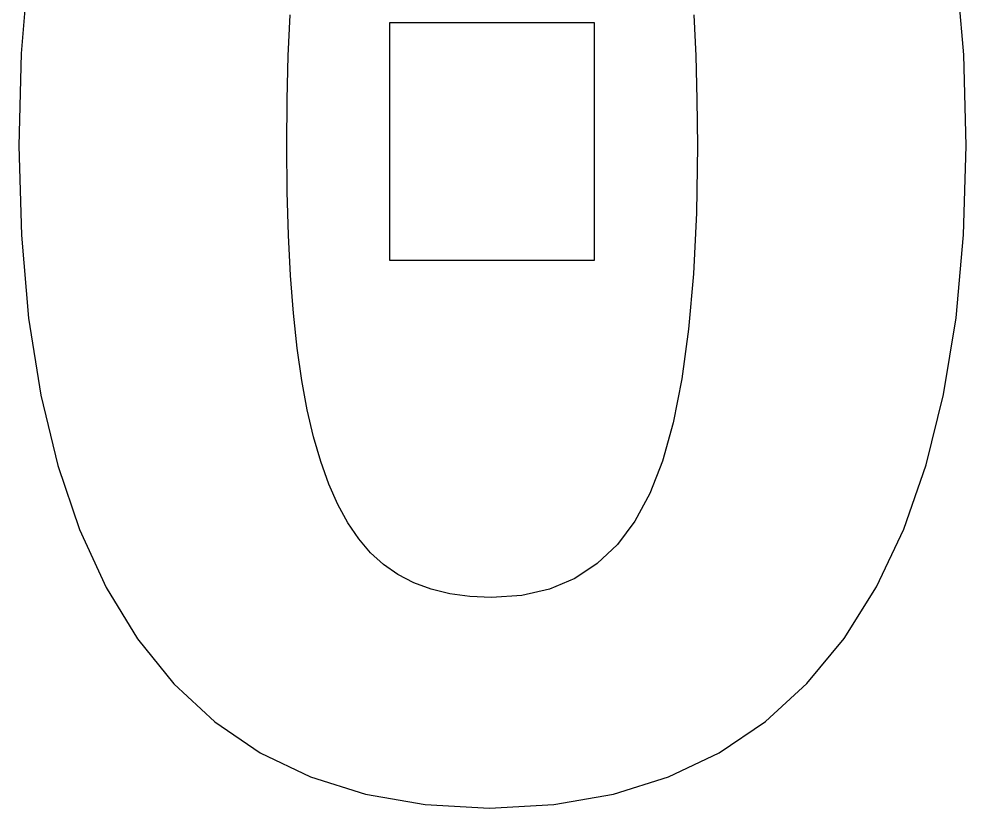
# Model space of a CAD drawing. Header units: metres. Extents: x -97 to 97, y -193 to 7.
# Drawn here: x -68.5 to 72.4, y -192.5 to -75.1 of the extents above; entities that cross this region are included whole.
import ezdxf

# ---------------------------------------------------------------- set-up
doc = ezdxf.new("R2010")
doc.units = ezdxf.units.M

msp = doc.modelspace()

# ---------------------------------------------------------------- linework, layer by layer
for p, q in [((-67.0685, -67.5826), (-68.1228, -80.2702)), ((72.0543, -80.451), (71.0043, -67.9008)), ((-28.4121, -80.5984), (-28.1157, -74.5345)), ((31.8902, -74.5345), (32.1941, -80.5984)), ((17.1301, -75.7186), (-13.3421, -75.7186)), ((-13.3421, -75.7186), (-13.3421, -111.008)), ((17.1301, -111.008), (17.1301, -75.7186)), ((-68.1228, -80.2702), (-68.4742, -94.0019)), ((-28.59, -87.0876), (-28.4121, -80.5984)), ((32.1941, -80.5984), (32.3765, -87.0876)), ((72.4043, -94.0019), (72.0543, -80.451)), ((-28.6492, -94.0019), (-28.59, -87.0876)), ((32.3765, -87.0876), (32.4373, -94.0019)), ((-68.4742, -94.0019), (-68.1141, -107.3)), ((-28.5871, -100.842), (-28.6492, -94.0019)), ((32.4373, -94.0019), (32.2926, -103.943)), ((72.0341, -107.263), (72.4043, -94.0019)), ((-28.4005, -107.272), (-28.5871, -100.842)), ((32.2926, -103.943), (31.8587, -113.034)), ((-68.1141, -107.3), (-67.0339, -119.657)), ((-28.0896, -113.291), (-28.4005, -107.272)), ((70.9234, -119.594), (72.0341, -107.263)), ((-13.3421, -111.008), (17.1301, -111.008)), ((-27.6542, -118.899), (-28.0896, -113.291)), ((31.8587, -113.034), (31.1355, -121.275)), ((-67.0339, -119.657), (-65.2335, -131.075)), ((-27.0945, -124.097), (-27.6542, -118.899)), ((69.0723, -130.992), (70.9234, -119.594)), ((31.1355, -121.275), (30.1231, -128.665)), ((-26.4105, -128.884), (-27.0945, -124.097)), ((-25.602, -133.26), (-26.4105, -128.884)), ((30.1231, -128.665), (28.8214, -135.205)), ((66.4807, -141.46), (69.0723, -130.992)), ((-65.2335, -131.075), (-62.713, -141.553)), ((-24.6635, -137.269), (-25.602, -133.26)), ((28.8214, -135.205), (27.2303, -140.894)), ((-23.589, -140.954), (-24.6635, -137.269)), ((-62.713, -141.553), (-59.4723, -151.091)), ((-22.3786, -144.315), (-23.589, -140.954)), ((27.2303, -140.894), (25.3501, -145.734)), ((63.1486, -150.996), (66.4807, -141.46)), ((-21.0323, -147.352), (-22.3786, -144.315)), ((25.3501, -145.734), (23.1343, -149.832)), ((-19.5502, -150.065), (-21.0323, -147.352)), ((-17.9322, -152.454), (-19.5502, -150.065)), ((23.1343, -149.832), (20.5368, -153.3)), ((-59.4723, -151.091), (-55.5114, -159.688)), ((59.0761, -159.601), (63.1486, -150.996)), ((-16.1782, -154.52), (-17.9322, -152.454)), ((20.5368, -153.3), (17.5575, -156.137)), ((-14.2487, -156.287), (-16.1782, -154.52)), ((-12.1052, -157.782), (-14.2487, -156.287)), ((17.5575, -156.137), (14.1965, -158.344)), ((-9.74763, -159.006), (-12.1052, -157.782)), ((-7.17603, -159.957), (-9.74763, -159.006)), ((14.1965, -158.344), (10.4537, -159.92)), ((-55.5114, -159.688), (-50.8304, -167.346)), ((-4.39041, -160.637), (-7.17603, -159.957)), ((10.4537, -159.92), (6.32919, -160.866)), ((54.2631, -167.275), (59.0761, -159.601)), ((-1.39075, -161.045), (-4.39041, -160.637)), ((1.82294, -161.181), (-1.39075, -161.045)), ((6.32919, -160.866), (1.82294, -161.181)), ((-50.8304, -167.346), (-45.4402, -174.02)), ((48.7444, -173.968), (54.2631, -167.275)), ((-45.4402, -174.02), (-39.353, -179.667)), ((42.5545, -179.631), (48.7444, -173.968)), ((-39.353, -179.667), (-32.5687, -184.288)), ((35.6936, -184.264), (42.5545, -179.631)), ((-32.5687, -184.288), (-25.0874, -187.881)), ((28.1615, -187.868), (35.6936, -184.264)), ((-25.0874, -187.881), (-16.9091, -190.448)), ((19.9583, -190.442), (28.1615, -187.868)), ((-16.9091, -190.448), (-8.03371, -191.988)), ((11.0841, -191.987), (19.9583, -190.442)), ((-8.03371, -191.988), (1.5387, -192.502)), ((1.5387, -192.502), (11.0841, -191.987))]:
    msp.add_line(p, q)

doc.saveas('drawing.dxf')
